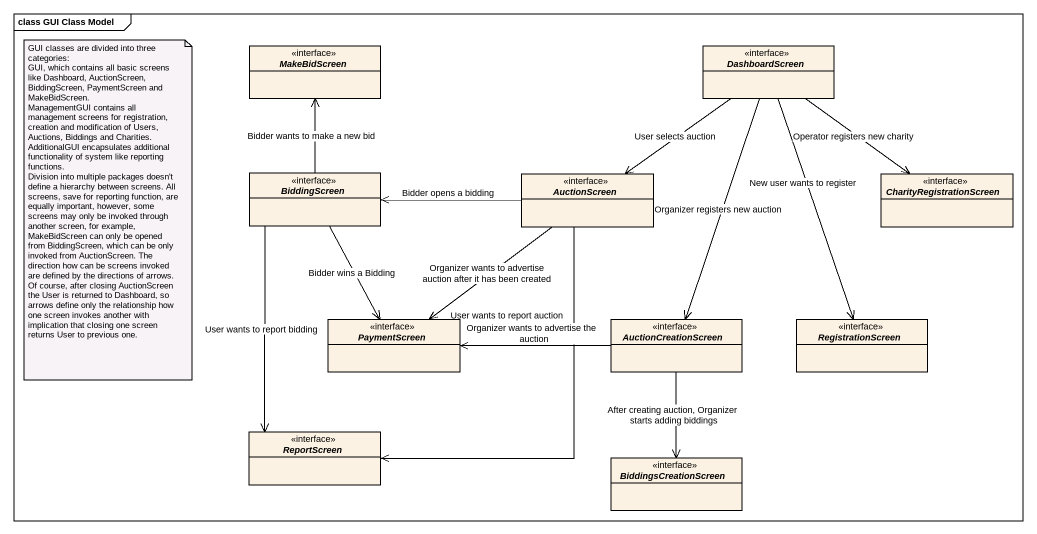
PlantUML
@startuml
mainframe class GUI Class Model
hide circle
hide empty members
interface MakeBidScreen
interface DashboardScreen
interface BiddingScreen
interface AuctionScreen
interface CharityRegistrationScreen
interface PaymentScreen
interface AuctionCreationScreen
interface RegistrationScreen
interface ReportScreen
interface BiddingsCreationScreen
DashboardScreen --> AuctionScreen : User selects auction
DashboardScreen --> CharityRegistrationScreen : Operator registers new charity
DashboardScreen --> AuctionCreationScreen : Organizer registers new auction
DashboardScreen --> RegistrationScreen : New user wants to register
BiddingScreen -up-> MakeBidScreen : Bidder wants to make a new bid
BiddingScreen <-right- AuctionScreen : Bidder opens a bidding
PaymentScreen <-up- BiddingScreen : Bidder wins a Bidding
PaymentScreen <-up- AuctionScreen : Organizer wants to advertise auction after it has been created
AuctionCreationScreen -left-> PaymentScreen : Organizer wants to advertise the auction
ReportScreen <-up- BiddingScreen : User wants to report bidding
ReportScreen <-up- AuctionScreen : User wants to report auction
BiddingsCreationScreen <-up- AuctionCreationScreen : After creating auction, Organizer starts adding biddings
note as N1
  GUI classes are divided into three categories:
  GUI, which contains all basic screens like Dashboard, AuctionScreen, BiddingScreen, PaymentScreen and MakeBidScreen.
  ManagementGUI contains all management screens for registration, creation and modification of Users, Auctions, Biddings and Charities.
  AdditionalGUI encapsulates additional functionality of system like reporting functions.
  Division into multiple packages doesn't define a hierarchy between screens. All screens, save for reporting function, are equally important, however, some screens may only be invoked through another screen, for example, MakeBidScreen can only be opened from BiddingScreen, which can be only invoked from AuctionScreen. The direction how can be screens invoked are defined by the directions of arrows. Of course, after closing AuctionScreen the User is returned to Dashboard, so arrows define only the relationship how one screen invokes another with implication that closing one screen returns User to previous one.
end note
@enduml
